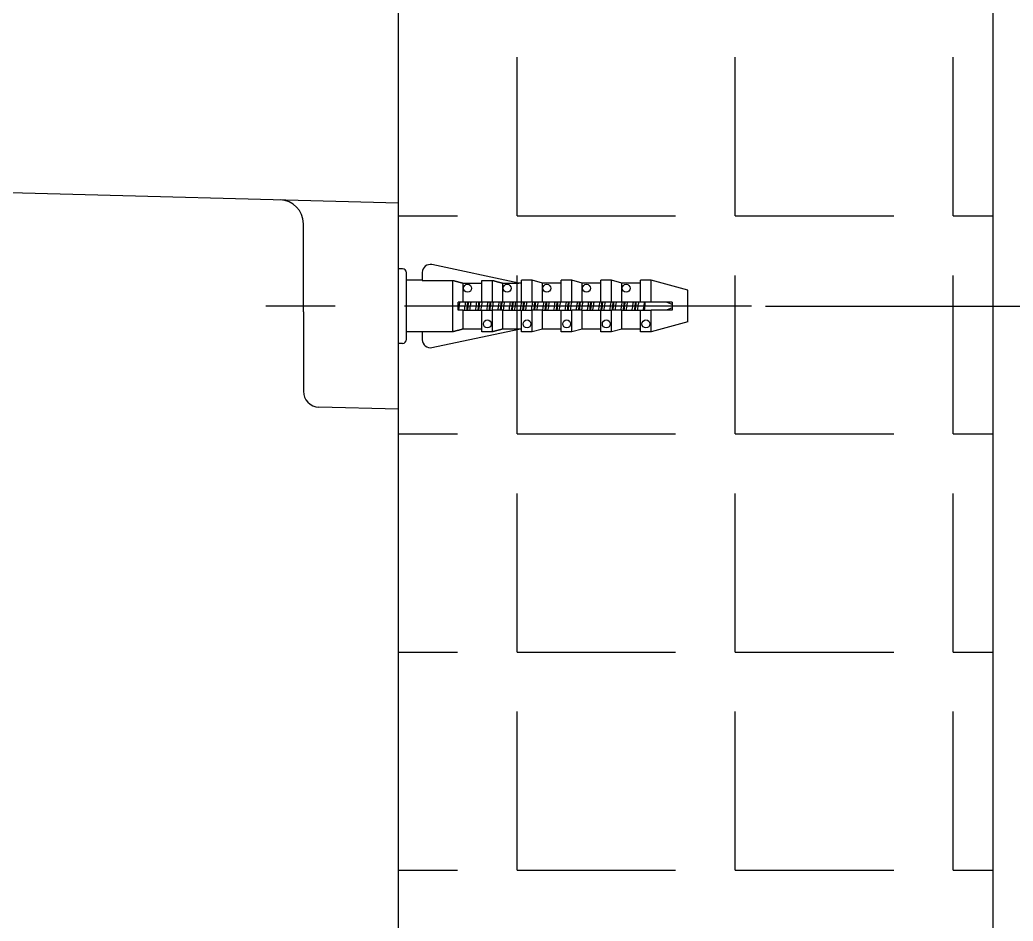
# Model space of a CAD drawing. Extents: x 17496 to 17916, y -10787 to -10193.
# Drawn here: x 17812.32 to 17837.37, y -10585.19 to -10562.46 of the extents above; entities that cross this region are included whole.
import ezdxf

# ---------------------------------------------------------------- set-up
doc = ezdxf.new("R2010")
doc.units = 0
doc.header["$LTSCALE"] = 7
doc.header["$MEASUREMENT"] = 0
doc.linetypes.add('CENTER', pattern=[2, 1.25, -0.25, 0.25, -0.25])
for name, color, linetype in [('CL', 1, 'CENTER'), ('D', 2, 'CONTINUOUS'), ('DWG', 7, 'CONTINUOUS'), ('HT', 3, 'CONTINUOUS')]:
    doc.layers.add(name, color=color, linetype=linetype)

msp = doc.modelspace()

# ---------------------------------------------------------------- linework, layer by layer
at = {"layer": 'CL', "color": 1, "linetype": 'CENTER'}
msp.add_line((17830.77, -10569.678), (17817.87, -10569.678), dxfattribs=at)
at = {"layer": 'D'}
msp.add_line((17831.128, -10569.678), (17853.27, -10569.678), dxfattribs=at)
at = {"layer": 'DWG'}
for p, q in [((17821.87, -10567.078), (17794.162, -10566.353)), ((17819.47, -10567.625), (17819.47, -10567.6)), ((17819.47, -10569.826), (17819.47, -10567.625)), ((17821.97, -10568.738), (17821.87, -10568.738)), ((17822.07, -10570.518), (17822.07, -10568.838)), ((17822.47, -10568.828), (17822.47, -10569.029)), ((17824.906, -10569.099), (17822.712, -10568.633)), ((17822.47, -10569.028), (17822.07, -10569.028)), ((17822.47, -10569.029), (17823.237, -10569.029)), ((17823.237, -10570.328), (17823.237, -10569.029)), ((17823.97, -10569.578), (17823.97, -10569.029)), ((17823.97, -10569.029), (17824.237, -10569.029)), ((17824.237, -10569.578), (17824.237, -10569.029)), ((17825.237, -10569.028), (17824.97, -10569.028)), ((17824.97, -10569.578), (17824.97, -10569.028)), ((17825.237, -10569.578), (17825.237, -10569.028)), ((17825.498, -10569.098), (17825.237, -10569.028)), ((17826.237, -10569.028), (17825.97, -10569.028)), ((17825.97, -10569.578), (17825.97, -10569.028)), ((17826.237, -10569.578), (17826.237, -10569.028)), ((17826.498, -10569.098), (17826.237, -10569.028)), ((17826.97, -10569.578), (17826.97, -10569.028)), ((17827.237, -10569.028), (17826.97, -10569.028)), ((17827.237, -10569.578), (17827.237, -10569.028)), ((17827.498, -10569.098), (17827.237, -10569.028)), ((17827.97, -10569.578), (17827.97, -10569.028)), ((17828.237, -10569.028), (17827.97, -10569.028)), ((17829.17, -10569.278), (17828.237, -10569.028)), ((17828.237, -10569.578), (17828.237, -10569.028)), ((17823.498, -10569.099), (17823.97, -10569.099)), ((17823.498, -10569.578), (17823.498, -10569.099)), ((17824.498, -10569.578), (17824.498, -10569.099)), ((17824.498, -10569.099), (17824.906, -10569.099)), ((17824.97, -10569.098), (17824.902, -10569.098)), ((17825.498, -10569.578), (17825.498, -10569.098)), ((17825.97, -10569.098), (17825.498, -10569.098)), ((17826.97, -10569.098), (17826.498, -10569.098)), ((17826.498, -10569.578), (17826.498, -10569.098)), ((17827.97, -10569.098), (17827.498, -10569.098)), ((17827.498, -10569.578), (17827.498, -10569.098)), ((17829.17, -10570.078), (17829.17, -10569.278)), ((17823.37, -10569.778), (17823.37, -10569.578)), ((17823.498, -10569.578), (17823.37, -10569.578)), ((17823.97, -10569.578), (17823.498, -10569.578)), ((17824.237, -10569.578), (17823.97, -10569.578)), ((17824.498, -10569.578), (17824.237, -10569.578)), ((17824.97, -10569.578), (17824.498, -10569.578)), ((17825.237, -10569.578), (17824.97, -10569.578)), ((17825.498, -10569.578), (17825.237, -10569.578)), ((17825.97, -10569.578), (17825.498, -10569.578)), ((17826.237, -10569.578), (17825.97, -10569.578)), ((17826.498, -10569.578), (17826.237, -10569.578)), ((17826.97, -10569.578), (17826.498, -10569.578)), ((17827.237, -10569.578), (17826.97, -10569.578)), ((17827.498, -10569.578), (17827.237, -10569.578)), ((17827.97, -10569.578), (17827.498, -10569.578)), ((17828.237, -10569.578), (17827.97, -10569.578)), ((17828.77, -10569.578), (17828.237, -10569.578)), ((17828.77, -10569.637), (17828.629, -10569.578)), ((17828.77, -10569.578), (17828.77, -10569.778)), ((17819.47, -10569.826), (17819.47, -10571.826)), ((17823.498, -10569.778), (17823.37, -10569.778)), ((17823.498, -10570.257), (17823.498, -10569.778)), ((17823.498, -10569.778), (17823.97, -10569.778)), ((17823.97, -10570.328), (17823.97, -10569.778)), ((17823.97, -10569.778), (17824.237, -10569.778)), ((17824.237, -10570.328), (17824.237, -10569.778)), ((17824.498, -10569.778), (17824.237, -10569.778)), ((17824.498, -10570.257), (17824.498, -10569.778)), ((17824.498, -10569.778), (17824.97, -10569.778)), ((17824.97, -10570.328), (17824.97, -10569.778)), ((17824.97, -10569.778), (17825.237, -10569.778)), ((17825.237, -10570.328), (17825.237, -10569.778)), ((17825.498, -10569.778), (17825.237, -10569.778)), ((17825.498, -10570.258), (17825.498, -10569.778)), ((17825.498, -10569.778), (17825.97, -10569.778)), ((17825.97, -10569.778), (17826.237, -10569.778)), ((17825.97, -10570.328), (17825.97, -10569.778)), ((17826.237, -10570.328), (17826.237, -10569.778)), ((17826.498, -10569.778), (17826.237, -10569.778)), ((17826.498, -10570.258), (17826.498, -10569.778)), ((17826.498, -10569.778), (17826.97, -10569.778)), ((17826.97, -10570.328), (17826.97, -10569.778)), ((17826.97, -10569.778), (17827.237, -10569.778)), ((17827.237, -10570.328), (17827.237, -10569.778)), ((17827.498, -10569.778), (17827.237, -10569.778)), ((17827.498, -10570.258), (17827.498, -10569.778)), ((17827.498, -10569.778), (17827.97, -10569.778)), ((17827.97, -10570.328), (17827.97, -10569.778)), ((17827.97, -10569.778), (17828.237, -10569.778)), ((17828.237, -10570.328), (17828.237, -10569.778)), ((17828.77, -10569.778), (17828.237, -10569.778)), ((17828.77, -10569.72), (17828.629, -10569.778)), ((17829.17, -10570.078), (17828.237, -10570.328)), ((17822.47, -10570.328), (17822.07, -10570.328)), ((17823.237, -10570.328), (17822.47, -10570.328)), ((17822.47, -10570.328), (17822.47, -10570.528)), ((17822.712, -10570.724), (17824.906, -10570.257)), ((17823.97, -10570.257), (17823.498, -10570.257)), ((17824.237, -10570.328), (17823.97, -10570.328)), ((17824.906, -10570.257), (17824.498, -10570.257)), ((17824.97, -10570.258), (17824.902, -10570.258)), ((17825.237, -10570.328), (17824.97, -10570.328)), ((17825.498, -10570.258), (17825.237, -10570.328)), ((17825.97, -10570.258), (17825.498, -10570.258)), ((17826.237, -10570.328), (17825.97, -10570.328)), ((17826.498, -10570.258), (17826.237, -10570.328)), ((17826.97, -10570.258), (17826.498, -10570.258)), ((17827.237, -10570.328), (17826.97, -10570.328)), ((17827.498, -10570.258), (17827.237, -10570.328)), ((17827.97, -10570.258), (17827.498, -10570.258)), ((17828.237, -10570.328), (17827.97, -10570.328)), ((17821.97, -10570.618), (17821.87, -10570.618)), ((17821.87, -10572.278), (17819.859, -10572.226))]:
    msp.add_line(p, q, dxfattribs=at)
for centre in [(17823.61, -10569.228), (17824.61, -10569.228), (17825.61, -10569.228), (17826.61, -10569.228), (17827.61, -10569.228), (17824.11, -10570.128), (17825.11, -10570.128), (17826.11, -10570.128), (17827.11, -10570.128), (17828.11, -10570.128)]:
    msp.add_circle(centre, 0.1, dxfattribs=at)
for centre, radius, start, end in [((17818.87, -10567.6), 0.6, 0, 88.5), ((17821.97, -10568.838), 0.1, 0, 90), ((17822.67, -10568.828), 0.2, 78, 180), ((17821.97, -10570.518), 0.1, 270, 0), ((17822.67, -10570.528), 0.2, 180, 282), ((17819.87, -10571.826), 0.4, 180, 268.5)]:
    msp.add_arc(centre, radius, start, end, dxfattribs=at)
for points, weights in [([(17823.237, -10569.029), (17823.375, -10569.066), (17823.498, -10569.099)], [1, 1.00162723805, 1]), ([(17824.237, -10569.029), (17824.375, -10569.066), (17824.498, -10569.099)], [1, 1.00162723817, 1]), ([(17823.498, -10570.257), (17823.375, -10570.291), (17823.237, -10570.328)], [1, 1.00162723754, 1]), ([(17824.498, -10570.257), (17824.375, -10570.291), (17824.237, -10570.328)], [1, 1.001627238, 1])]:
    msp.add_rational_spline(points, weights, degree=2, dxfattribs=at)
for points, knots in [([(17823.387, -10569.778), (17823.388, -10569.773), (17823.396, -10569.721), (17823.406, -10569.651), (17823.416, -10569.591), (17823.418, -10569.578)], [53.0672382, 53.0672382, 53.0672382, 53.0672382, 53.1280746, 53.6067059, 53.746912, 53.746912, 53.746912, 53.746912]), ([(17823.534, -10569.778), (17823.541, -10569.733), (17823.551, -10569.664), (17823.561, -10569.597), (17823.564, -10569.578)], [59.3504235, 59.3504235, 59.3504235, 59.3504235, 59.8289128, 60.0300973, 60.0300973, 60.0300973, 60.0300973]), ([(17823.595, -10569.778), (17823.599, -10569.749), (17823.606, -10569.682), (17823.614, -10569.614), (17823.618, -10569.578)], [59.4375802, 59.4375802, 59.4375802, 59.4375802, 59.6657167, 59.9429407, 59.9429407, 59.9429407, 59.9429407]), ([(17823.615, -10569.778), (17823.616, -10569.77), (17823.624, -10569.705), (17823.631, -10569.636), (17823.638, -10569.578)], [59.4375802, 59.4375802, 59.4375802, 59.4375802, 59.4986323, 59.9429407, 59.9429407, 59.9429407, 59.9429407]), ([(17823.669, -10569.778), (17823.676, -10569.733), (17823.686, -10569.664), (17823.697, -10569.597), (17823.7, -10569.578)], [59.3504235, 59.3504235, 59.3504235, 59.3504235, 59.8289128, 60.0300973, 60.0300973, 60.0300973, 60.0300973]), ([(17823.816, -10569.778), (17823.822, -10569.739), (17823.832, -10569.67), (17823.842, -10569.603), (17823.846, -10569.578)], [65.6336088, 65.6336088, 65.6336088, 65.6336088, 66.0511198, 66.3132826, 66.3132826, 66.3132826, 66.3132826]), ([(17823.877, -10569.778), (17823.881, -10569.744), (17823.889, -10569.677), (17823.896, -10569.61), (17823.9, -10569.578)], [65.7207655, 65.7207655, 65.7207655, 65.7207655, 65.9832632, 66.226126, 66.226126, 66.226126, 66.226126]), ([(17823.897, -10569.778), (17823.898, -10569.776), (17823.905, -10569.712), (17823.913, -10569.643), (17823.92, -10569.58), (17823.92, -10569.578)], [65.7207655, 65.7207655, 65.7207655, 65.7207655, 65.7363921, 66.2162198, 66.226126, 66.226126, 66.226126, 66.226126]), ([(17823.951, -10569.778), (17823.957, -10569.739), (17823.968, -10569.67), (17823.978, -10569.603), (17823.982, -10569.578)], [65.6336088, 65.6336088, 65.6336088, 65.6336088, 66.0511198, 66.3132826, 66.3132826, 66.3132826, 66.3132826]), ([(17824.098, -10569.778), (17824.103, -10569.745), (17824.113, -10569.676), (17824.123, -10569.609), (17824.128, -10569.578)], [71.9167941, 71.9167941, 71.9167941, 71.9167941, 72.2733267, 72.5964679, 72.5964679, 72.5964679, 72.5964679]), ([(17824.159, -10569.778), (17824.164, -10569.74), (17824.171, -10569.672), (17824.179, -10569.605), (17824.182, -10569.578)], [72.0039508, 72.0039508, 72.0039508, 72.0039508, 72.3008097, 72.5093113, 72.5093113, 72.5093113, 72.5093113]), ([(17824.179, -10569.778), (17824.186, -10569.72), (17824.194, -10569.651), (17824.201, -10569.585), (17824.202, -10569.578)], [72.0039508, 72.0039508, 72.0039508, 72.0039508, 72.4539796, 72.5093113, 72.5093113, 72.5093113, 72.5093113]), ([(17824.233, -10569.778), (17824.238, -10569.745), (17824.249, -10569.676), (17824.259, -10569.609), (17824.264, -10569.578)], [71.9167941, 71.9167941, 71.9167941, 71.9167941, 72.2733267, 72.5964679, 72.5964679, 72.5964679, 72.5964679]), ([(17824.38, -10569.778), (17824.384, -10569.75), (17824.394, -10569.683), (17824.404, -10569.614), (17824.41, -10569.578)], [78.1999794, 78.1999794, 78.1999794, 78.1999794, 78.4955336, 78.8796532, 78.8796532, 78.8796532, 78.8796532]), ([(17824.441, -10569.778), (17824.446, -10569.736), (17824.454, -10569.667), (17824.461, -10569.601), (17824.464, -10569.578)], [78.2871361, 78.2871361, 78.2871361, 78.2871361, 78.6183562, 78.7924966, 78.7924966, 78.7924966, 78.7924966]), ([(17824.461, -10569.778), (17824.467, -10569.726), (17824.475, -10569.657), (17824.482, -10569.591), (17824.484, -10569.578)], [78.2871361, 78.2871361, 78.2871361, 78.2871361, 78.6917395, 78.7924966, 78.7924966, 78.7924966, 78.7924966]), ([(17824.515, -10569.778), (17824.52, -10569.75), (17824.53, -10569.683), (17824.54, -10569.614), (17824.546, -10569.578)], [78.1999794, 78.1999794, 78.1999794, 78.1999794, 78.4955336, 78.8796532, 78.8796532, 78.8796532, 78.8796532]), ([(17824.662, -10569.778), (17824.665, -10569.756), (17824.675, -10569.689), (17824.686, -10569.62), (17824.692, -10569.578)], [84.4831647, 84.4831647, 84.4831647, 84.4831647, 84.7177406, 85.1628386, 85.1628386, 85.1628386, 85.1628386]), ([(17824.723, -10569.778), (17824.724, -10569.776), (17824.729, -10569.729), (17824.737, -10569.661), (17824.744, -10569.596), (17824.746, -10569.578)], [84.5703214, 84.5703214, 84.5703214, 84.5703214, 84.5849278, 84.9359026, 85.0756819, 85.0756819, 85.0756819, 85.0756819]), ([(17824.743, -10569.778), (17824.749, -10569.732), (17824.756, -10569.664), (17824.764, -10569.597), (17824.766, -10569.578)], [84.5703214, 84.5703214, 84.5703214, 84.5703214, 84.9294993, 85.0756819, 85.0756819, 85.0756819, 85.0756819]), ([(17824.797, -10569.778), (17824.801, -10569.756), (17824.811, -10569.689), (17824.821, -10569.62), (17824.828, -10569.578)], [84.4831647, 84.4831647, 84.4831647, 84.4831647, 84.7177406, 85.1628386, 85.1628386, 85.1628386, 85.1628386]), ([(17824.944, -10569.778), (17824.946, -10569.762), (17824.956, -10569.699), (17824.966, -10569.629), (17824.974, -10569.581), (17824.974, -10569.578)], [90.76635, 90.76635, 90.76635, 90.76635, 90.9399475, 91.4185788, 91.4460239, 91.4460239, 91.4460239, 91.4460239]), ([(17825.005, -10569.778), (17825.006, -10569.772), (17825.012, -10569.72), (17825.02, -10569.652), (17825.026, -10569.592), (17825.028, -10569.578)], [90.8535067, 90.8535067, 90.8535067, 90.8535067, 90.9024743, 91.2534491, 91.3588672, 91.3588672, 91.3588672, 91.3588672]), ([(17825.025, -10569.778), (17825.03, -10569.738), (17825.038, -10569.67), (17825.045, -10569.603), (17825.048, -10569.578)], [90.8535067, 90.8535067, 90.8535067, 90.8535067, 91.1672592, 91.3588672, 91.3588672, 91.3588672, 91.3588672]), ([(17825.079, -10569.778), (17825.082, -10569.762), (17825.091, -10569.699), (17825.102, -10569.629), (17825.109, -10569.581), (17825.11, -10569.578)], [90.76635, 90.76635, 90.76635, 90.76635, 90.9399475, 91.4185788, 91.4460239, 91.4460239, 91.4460239, 91.4460239]), ([(17825.226, -10569.778), (17825.227, -10569.768), (17825.236, -10569.711), (17825.246, -10569.641), (17825.255, -10569.587), (17825.256, -10569.578)], [97.0495354, 97.0495354, 97.0495354, 97.0495354, 97.1621545, 97.6407858, 97.7292092, 97.7292092, 97.7292092, 97.7292092]), ([(17825.287, -10569.778), (17825.289, -10569.768), (17825.295, -10569.711), (17825.303, -10569.642), (17825.309, -10569.587), (17825.31, -10569.578)], [97.136692, 97.136692, 97.136692, 97.136692, 97.2200208, 97.5709956, 97.6420525, 97.6420525, 97.6420525, 97.6420525]), ([(17825.307, -10569.778), (17825.311, -10569.744), (17825.319, -10569.676), (17825.326, -10569.609), (17825.33, -10569.578)], [97.136692, 97.136692, 97.136692, 97.136692, 97.405019, 97.6420525, 97.6420525, 97.6420525, 97.6420525]), ([(17825.361, -10569.778), (17825.363, -10569.768), (17825.372, -10569.711), (17825.382, -10569.641), (17825.39, -10569.587), (17825.392, -10569.578)], [97.0495354, 97.0495354, 97.0495354, 97.0495354, 97.1621545, 97.6407858, 97.7292092, 97.7292092, 97.7292092, 97.7292092]), ([(17825.508, -10569.778), (17825.508, -10569.773), (17825.516, -10569.723), (17825.527, -10569.653), (17825.536, -10569.592), (17825.538, -10569.578)], [103.3327207, 103.3327207, 103.3327207, 103.3327207, 103.3843614, 103.8629927, 104.0123945, 104.0123945, 104.0123945, 104.0123945]), ([(17825.569, -10569.778), (17825.571, -10569.763), (17825.578, -10569.702), (17825.586, -10569.633), (17825.591, -10569.583), (17825.592, -10569.578)], [103.4198773, 103.4198773, 103.4198773, 103.4198773, 103.5375673, 103.8885421, 103.9252378, 103.9252378, 103.9252378, 103.9252378]), ([(17825.589, -10569.778), (17825.593, -10569.749), (17825.6, -10569.682), (17825.608, -10569.615), (17825.612, -10569.578)], [103.4198773, 103.4198773, 103.4198773, 103.4198773, 103.6427788, 103.9252378, 103.9252378, 103.9252378, 103.9252378]), ([(17825.643, -10569.778), (17825.644, -10569.773), (17825.652, -10569.723), (17825.662, -10569.653), (17825.671, -10569.592), (17825.674, -10569.578)], [103.3327207, 103.3327207, 103.3327207, 103.3327207, 103.3843614, 103.8629927, 104.0123945, 104.0123945, 104.0123945, 104.0123945]), ([(17825.79, -10569.778), (17825.797, -10569.734), (17825.807, -10569.665), (17825.817, -10569.598), (17825.82, -10569.578)], [109.615906, 109.615906, 109.615906, 109.615906, 110.0851996, 110.2955798, 110.2955798, 110.2955798, 110.2955798]), ([(17825.851, -10569.778), (17825.854, -10569.759), (17825.861, -10569.692), (17825.869, -10569.624), (17825.874, -10569.579), (17825.874, -10569.578)], [109.7030626, 109.7030626, 109.7030626, 109.7030626, 109.8551137, 110.2060885, 110.2084231, 110.2084231, 110.2084231, 110.2084231]), ([(17825.871, -10569.778), (17825.874, -10569.755), (17825.882, -10569.689), (17825.889, -10569.621), (17825.894, -10569.578)], [109.7030626, 109.7030626, 109.7030626, 109.7030626, 109.8805387, 110.2084231, 110.2084231, 110.2084231, 110.2084231]), ([(17825.925, -10569.778), (17825.932, -10569.734), (17825.942, -10569.665), (17825.952, -10569.598), (17825.956, -10569.578)], [109.615906, 109.615906, 109.615906, 109.615906, 110.0851996, 110.2955798, 110.2955798, 110.2955798, 110.2955798]), ([(17826.072, -10569.778), (17826.078, -10569.74), (17826.088, -10569.671), (17826.098, -10569.604), (17826.102, -10569.578)], [115.8990913, 115.8990913, 115.8990913, 115.8990913, 116.3074066, 116.5787651, 116.5787651, 116.5787651, 116.5787651]), ([(17826.133, -10569.778), (17826.136, -10569.754), (17826.144, -10569.687), (17826.151, -10569.619), (17826.156, -10569.578)], [115.9862479, 115.9862479, 115.9862479, 115.9862479, 116.1726602, 116.4916084, 116.4916084, 116.4916084, 116.4916084]), ([(17826.153, -10569.778), (17826.155, -10569.761), (17826.163, -10569.695), (17826.17, -10569.626), (17826.176, -10569.578)], [115.9862479, 115.9862479, 115.9862479, 115.9862479, 116.1182985, 116.4916084, 116.4916084, 116.4916084, 116.4916084]), ([(17826.207, -10569.778), (17826.213, -10569.74), (17826.223, -10569.671), (17826.234, -10569.604), (17826.238, -10569.578)], [115.8990913, 115.8990913, 115.8990913, 115.8990913, 116.3074066, 116.5787651, 116.5787651, 116.5787651, 116.5787651]), ([(17826.354, -10569.778), (17826.359, -10569.745), (17826.369, -10569.677), (17826.379, -10569.61), (17826.384, -10569.578)], [122.1822766, 122.1822766, 122.1822766, 122.1822766, 122.5296135, 122.8619504, 122.8619504, 122.8619504, 122.8619504]), ([(17826.415, -10569.778), (17826.419, -10569.75), (17826.426, -10569.683), (17826.434, -10569.615), (17826.438, -10569.578)], [122.2694332, 122.2694332, 122.2694332, 122.2694332, 122.4902067, 122.7747937, 122.7747937, 122.7747937, 122.7747937]), ([(17826.435, -10569.778), (17826.437, -10569.767), (17826.444, -10569.701), (17826.452, -10569.632), (17826.458, -10569.578)], [122.2694332, 122.2694332, 122.2694332, 122.2694332, 122.3560583, 122.7747937, 122.7747937, 122.7747937, 122.7747937]), ([(17826.489, -10569.778), (17826.494, -10569.745), (17826.505, -10569.677), (17826.515, -10569.61), (17826.52, -10569.578)], [122.1822766, 122.1822766, 122.1822766, 122.1822766, 122.5296135, 122.8619504, 122.8619504, 122.8619504, 122.8619504]), ([(17826.636, -10569.778), (17826.64, -10569.751), (17826.65, -10569.684), (17826.66, -10569.615), (17826.666, -10569.578)], [128.4654619, 128.4654619, 128.4654619, 128.4654619, 128.7518204, 129.1451357, 129.1451357, 129.1451357, 129.1451357]), ([(17826.697, -10569.778), (17826.701, -10569.745), (17826.709, -10569.678), (17826.716, -10569.611), (17826.72, -10569.578)], [128.5526185, 128.5526185, 128.5526185, 128.5526185, 128.8077532, 129.0579791, 129.0579791, 129.0579791, 129.0579791]), ([(17826.717, -10569.778), (17826.718, -10569.773), (17826.725, -10569.707), (17826.733, -10569.638), (17826.74, -10569.578)], [128.5526185, 128.5526185, 128.5526185, 128.5526185, 128.5938182, 129.0579791, 129.0579791, 129.0579791, 129.0579791]), ([(17826.771, -10569.778), (17826.775, -10569.751), (17826.786, -10569.684), (17826.796, -10569.615), (17826.802, -10569.578)], [128.4654619, 128.4654619, 128.4654619, 128.4654619, 128.7518204, 129.1451357, 129.1451357, 129.1451357, 129.1451357]), ([(17826.918, -10569.778), (17826.921, -10569.757), (17826.931, -10569.69), (17826.941, -10569.621), (17826.948, -10569.578)], [134.7486472, 134.7486472, 134.7486472, 134.7486472, 134.9740274, 135.428321, 135.428321, 135.428321, 135.428321]), ([(17826.979, -10569.778), (17826.984, -10569.741), (17826.991, -10569.673), (17826.999, -10569.606), (17827.002, -10569.578)], [134.8358038, 134.8358038, 134.8358038, 134.8358038, 135.1252996, 135.3411644, 135.3411644, 135.3411644, 135.3411644]), ([(17826.999, -10569.778), (17827.006, -10569.717), (17827.014, -10569.648), (17827.022, -10569.582), (17827.022, -10569.578)], [134.8358038, 134.8358038, 134.8358038, 134.8358038, 135.3114057, 135.3411644, 135.3411644, 135.3411644, 135.3411644]), ([(17827.053, -10569.778), (17827.057, -10569.757), (17827.067, -10569.69), (17827.077, -10569.621), (17827.084, -10569.578)], [134.7486472, 134.7486472, 134.7486472, 134.7486472, 134.9740274, 135.428321, 135.428321, 135.428321, 135.428321]), ([(17827.2, -10569.778), (17827.202, -10569.763), (17827.212, -10569.7), (17827.222, -10569.631), (17827.23, -10569.582), (17827.23, -10569.578)], [141.0318325, 141.0318325, 141.0318325, 141.0318325, 141.1962343, 141.6748656, 141.7115063, 141.7115063, 141.7115063, 141.7115063]), ([(17827.261, -10569.778), (17827.266, -10569.736), (17827.274, -10569.668), (17827.281, -10569.602), (17827.284, -10569.578)], [141.1189892, 141.1189892, 141.1189892, 141.1189892, 141.4428461, 141.6243497, 141.6243497, 141.6243497, 141.6243497]), ([(17827.281, -10569.778), (17827.288, -10569.723), (17827.295, -10569.654), (17827.303, -10569.588), (17827.304, -10569.578)], [141.1189892, 141.1189892, 141.1189892, 141.1189892, 141.5491655, 141.6243497, 141.6243497, 141.6243497, 141.6243497]), ([(17827.335, -10569.778), (17827.338, -10569.763), (17827.347, -10569.7), (17827.357, -10569.631), (17827.365, -10569.582), (17827.366, -10569.578)], [141.0318325, 141.0318325, 141.0318325, 141.0318325, 141.1962343, 141.6748656, 141.7115063, 141.7115063, 141.7115063, 141.7115063]), ([(17827.482, -10569.778), (17827.483, -10569.768), (17827.492, -10569.713), (17827.502, -10569.643), (17827.511, -10569.587), (17827.512, -10569.578)], [147.3150178, 147.3150178, 147.3150178, 147.3150178, 147.4184412, 147.8970725, 147.9946916, 147.9946916, 147.9946916, 147.9946916]), ([(17827.543, -10569.778), (17827.543, -10569.777), (17827.549, -10569.731), (17827.556, -10569.663), (17827.564, -10569.597), (17827.566, -10569.578)], [147.4021745, 147.4021745, 147.4021745, 147.4021745, 147.4094178, 147.7603926, 147.907535, 147.907535, 147.907535, 147.907535]), ([(17827.563, -10569.778), (17827.569, -10569.729), (17827.577, -10569.66), (17827.584, -10569.594), (17827.586, -10569.578)], [147.4021745, 147.4021745, 147.4021745, 147.4021745, 147.7869254, 147.907535, 147.907535, 147.907535, 147.907535]), ([(17827.617, -10569.778), (17827.619, -10569.768), (17827.627, -10569.713), (17827.638, -10569.643), (17827.646, -10569.587), (17827.648, -10569.578)], [147.3150178, 147.3150178, 147.3150178, 147.3150178, 147.4184412, 147.8970725, 147.9946916, 147.9946916, 147.9946916, 147.9946916]), ([(17827.764, -10569.778), (17827.764, -10569.774), (17827.772, -10569.725), (17827.782, -10569.655), (17827.792, -10569.593), (17827.794, -10569.578)], [153.5982031, 153.5982031, 153.5982031, 153.5982031, 153.6406482, 154.1192795, 154.2778769, 154.2778769, 154.2778769, 154.2778769]), ([(17827.825, -10569.778), (17827.826, -10569.773), (17827.832, -10569.722), (17827.839, -10569.654), (17827.846, -10569.593), (17827.848, -10569.578)], [153.6853598, 153.6853598, 153.6853598, 153.6853598, 153.7269643, 154.0779391, 154.1907203, 154.1907203, 154.1907203, 154.1907203]), ([(17827.845, -10569.778), (17827.85, -10569.734), (17827.858, -10569.666), (17827.866, -10569.6), (17827.868, -10569.578)], [153.6853598, 153.6853598, 153.6853598, 153.6853598, 154.0246852, 154.1907203, 154.1907203, 154.1907203, 154.1907203]), ([(17827.899, -10569.778), (17827.9, -10569.774), (17827.908, -10569.725), (17827.918, -10569.655), (17827.927, -10569.593), (17827.93, -10569.578)], [153.5982031, 153.5982031, 153.5982031, 153.5982031, 153.6406482, 154.1192795, 154.2778769, 154.2778769, 154.2778769, 154.2778769]), ([(17828.046, -10569.778), (17828.053, -10569.735), (17828.063, -10569.666), (17828.073, -10569.599), (17828.076, -10569.578)], [159.8813884, 159.8813884, 159.8813884, 159.8813884, 160.3414864, 160.5610622, 160.5610622, 160.5610622, 160.5610622]), ([(17828.089, -10569.578), (17828.088, -10569.58), (17828.088, -10569.581), (17828.083, -10569.622), (17828.079, -10569.665), (17828.071, -10569.732), (17828.069, -10569.755), (17828.066, -10569.778)], [-9.314213, -9.314213, -9.314213, -9.314213, -9.293289, -9.293289, -8.645182, -8.645182, -8.283, -8.283, -8.283, -8.283])]:
    msp.add_open_spline(points, degree=3, knots=knots, dxfattribs=at)
at = {"layer": 'HT', "ltscale": 0.5}
for p, q in [((17821.87, -10646.871), (17821.87, -10329.871)), ((17836.87, -10653.271), (17836.87, -10329.871)), ((17824.858, -10567.403), (17824.858, -10563.403)), ((17830.358, -10567.403), (17830.358, -10563.403)), ((17835.858, -10567.403), (17835.858, -10563.403)), ((17821.87, -10567.403), (17823.358, -10567.403)), ((17824.858, -10567.403), (17828.858, -10567.403)), ((17830.358, -10567.403), (17834.358, -10567.403)), ((17835.858, -10567.403), (17836.87, -10567.403)), ((17824.858, -10572.903), (17824.858, -10568.903)), ((17830.358, -10572.903), (17830.358, -10568.903)), ((17835.858, -10572.903), (17835.858, -10568.903)), ((17821.87, -10572.903), (17823.358, -10572.903)), ((17824.858, -10572.903), (17828.858, -10572.903)), ((17830.358, -10572.903), (17834.358, -10572.903)), ((17835.858, -10572.903), (17836.87, -10572.903)), ((17824.858, -10578.403), (17824.858, -10574.403)), ((17830.358, -10578.403), (17830.358, -10574.403)), ((17835.858, -10578.403), (17835.858, -10574.403)), ((17821.87, -10578.403), (17823.358, -10578.403)), ((17824.858, -10578.403), (17828.858, -10578.403)), ((17830.358, -10578.403), (17834.358, -10578.403)), ((17835.858, -10578.403), (17836.87, -10578.403)), ((17824.858, -10583.903), (17824.858, -10579.903)), ((17830.358, -10583.903), (17830.358, -10579.903)), ((17835.858, -10583.903), (17835.858, -10579.903)), ((17821.87, -10583.903), (17823.358, -10583.903)), ((17824.858, -10583.903), (17828.858, -10583.903)), ((17830.358, -10583.903), (17834.358, -10583.903)), ((17835.858, -10583.903), (17836.87, -10583.903))]:
    msp.add_line(p, q, dxfattribs=at)

doc.saveas('drawing.dxf')
